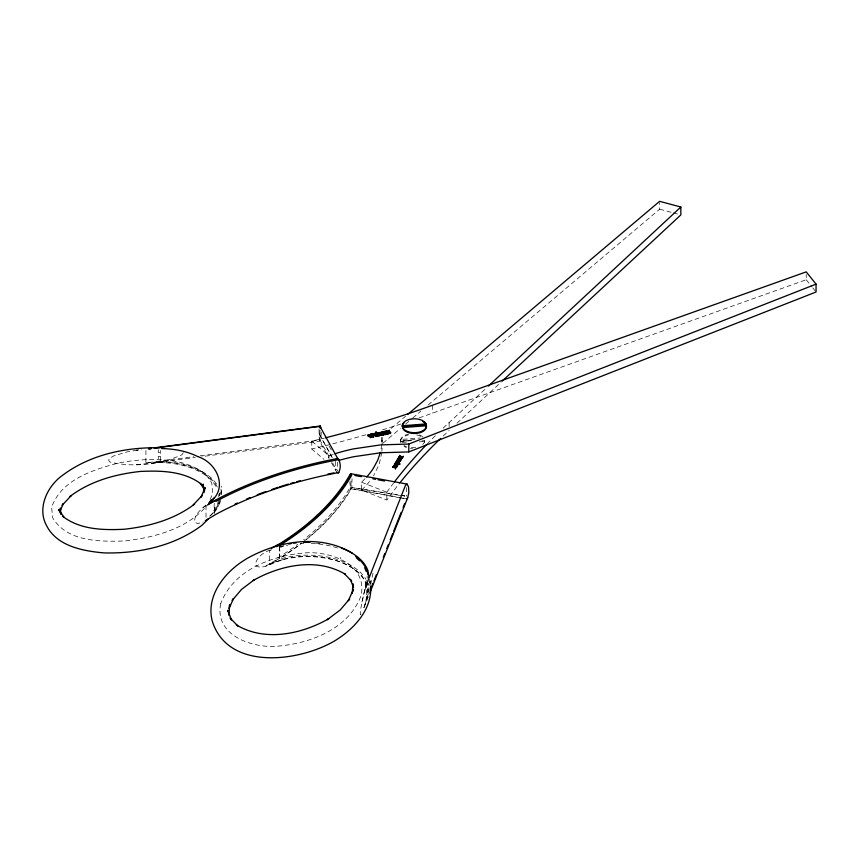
<?xml version="1.0" encoding="UTF-8"?>
<svg xmlns="http://www.w3.org/2000/svg" width="859" height="859" viewBox="0 0 859 859"><rect width="100%" height="100%" fill="white"/><g stroke="black" fill="none" stroke-linecap="round" stroke-linejoin="round"><path stroke-width="0.64" stroke-dasharray="4.29 3.22" d="M160.354 461.025L160.343 450.481M158.281 449.74L158.271 452.564L160.354 452.65M369.918 585.57L369.939 579.191M395.183 464.719C401.862 462.593 393.97 468.982 395.258 462.325L400.219 463.355L400.004 464.773L398.458 464.451L398.458 463.377A1.718 0.988 0 0 1 398.243 464.096A1.482 0.859 0 0 1 397.513 464.44L394.689 463.914A1.213 0.698 0 0 1 394.485 463.43L395.408 462.743L394.496 464.504A1.213 0.698 0 0 0 394.689 464.987L397.513 465.514A1.482 0.859 0 0 0 398.243 465.181A1.718 0.988 0 0 0 398.458 464.451M401.174 459.34C399.446 461.423 402.807 459.748 401.722 458.083C398.898 456.269 398.662 457.858 397.749 459.232A1.138 0.655 0 0 0 397.781 459.737L397.9 459.844A1.299 0.752 0 0 0 398.49 460.091L400.605 459.071C400.208 456.15 402.227 460.059 400.605 459.071M401.174 458.266L400.434 460.306M321.277 432.238L320.89 437.907L319.623 441.118L201.886 456.612M214.063 504.673L214.686 513.457M221.525 494.838L221.214 486.022M366.256 582.864L366.449 588.533L365.429 581.554L366.138 584.206M401.765 458.234L401.046 460.435M400.605 460.252C399.542 460.843 399.145 462.872 400.584 461.455C401.711 459.211 396.096 457.976 397.03 460.564C402.033 460.95 399.349 463.065 398.447 463.108L399.188 461.369L396.3 460.649L396.3 461.734C399.521 460.424 399.607 465.868 399.231 461.444M397.03 459.49C399.038 458.523 401.368 461.498 398.952 462.131M399.95 460.274L396.3 460.649M381.997 437.199L381.868 444.371L380.43 452.446M381.922 451.233L382.083 448.162M368.114 591.765L367.877 590.133M340.486 557.405L340.304 558.876M319.022 429.242L319.301 440.699L328.825 457.976M381.868 452.253L379.206 464.289L373.547 475.832M335.558 461.347L335.944 470.464M372.978 573.082L370.734 584.27M279.411 546.249L279.411 559.166A61.408 35.455 0 0 1 365.913 579.267M366.235 582.015L360.297 610.867L360.297 614.733L360.952 614.378M361.993 601.944L366.568 582.703M368.286 596.812L363.357 609.214L364.935 604.757L367.652 592.023L367.169 591.271A59.443 34.317 0 0 0 280.313 560.175L280.098 560.68C272.647 562.505 265.345 568.604 257.346 566.693L255.95 565.555L255.467 563.858C257.056 556.804 264.057 552.004 270.585 549.889M367.427 583.154A60.431 34.886 0 0 1 366.632 585.505L366.632 599.185L368.157 592.023L368.157 583.325M306.148 539.72A332.143 191.761 0 0 0 347.584 494.988L351.846 487.525L352.04 478.742M364.935 590.348L366.632 584.507M219.925 501.796L218.444 506.552L213.773 513.36L214.578 509.065L214.406 503.353M368.339 593.601L364.935 604.757M393.497 466.609L395.902 467.747L395.666 469.197L392.584 467.683L392.584 466.609L397.459 466.254A1.246 0.719 0 0 0 397.642 465.986L397.019 464.773L396.171 465.438L393.422 465.267L393.422 466.34L396.987 467.081L397.202 465.653L396.675 465.546L396.6 467.704L393.497 467.683L393.497 466.609L397.202 466.738M399.864 461.487L396.3 461.734M366.632 585.505L367.588 583.132M366.632 599.185L367.867 596.092M210.09 499.562L212.667 493.614L211.819 483.349C205.677 470.496 191.664 465.299 178.758 461.917C158.775 458.105 138.299 459.168 118.402 463.033C92.879 469.819 61.247 479.741 51.669 507.229L52.517 517.494C66.744 541.932 99.923 541.771 124.845 540.955C155.039 537.337 187.938 528.833 208.028 504.33M218.68 503.063L213.784 513.199M349.817 481.813L350.386 486.999L345.748 494.591A330.189 190.634 0 0 1 303.603 539.817M183.268 452.714L181.99 454.765C159.999 464.612 133.295 467.736 109.834 462.013L108.556 460.209L109.834 458.158L113.56 455.979L127.239 451.877L138.718 449.901M395.408 463.817L395.258 462.325M400.219 463.355L395.569 462.894L395.784 461.476L398.447 462.024M400.122 457.89L398.351 458.47L400.122 457.89C400.541 460.757 396.686 459.962 398.63 456.902L400.541 456.279L400.541 457.353L398.63 457.987L400.842 457.632L402.205 458.717L402.463 457.213L401.443 456.44L402.463 458.287M400.541 457.353L399.51 456.58L399.779 455.077L401.142 456.161L403.333 455.818L403.096 457.289L401.443 457.514M392.584 467.683L392.778 466.297M393.422 466.34L393.637 464.912M395.043 463.742L400.219 464.429M395.569 462.894L395.784 461.476M397.03 460.564L397.245 459.136M398.265 458.577L401.765 459.318M399.51 456.58L399.779 455.077M395.666 469.197L395.902 467.747M397.202 465.653L396.171 466.523L393.637 465.997M402.205 458.717L402.463 457.213M403.096 457.289L403.333 455.818M396.6 467.704L396.826 466.265M350.386 486.999L350.987 488.707L351.599 488.417M365 478.796A135.142 78.019 0 0 1 361.532 482.221L361.532 490.092L386.84 500.067L395.795 488.03A796.357 459.769 0 0 1 400.498 482.082M400.605 457.987L398.49 459.007A1.299 0.752 0 0 1 397.9 458.77L397.781 458.663A1.138 0.655 0 0 1 397.749 458.148L398.265 457.503M361.532 490.092L365 486.677A135.368 78.158 0 0 0 371.013 479.537M205.838 505.049C201.038 509.548 193.619 514.971 194.81 522.347L197.817 523.614L203.003 521.928M443.169 428.147A797.131 460.22 0 0 1 449.139 422.596L485.464 388.805M456.999 423.176L501.173 382.062M209.617 516.173L212.441 513.703L212.023 512.823A59.443 34.317 0 0 0 218.465 500.432M391.189 428.373L405.534 416.239M382.985 443.18L400.401 428.448M405.534 424.121L411.676 418.913M412.707 418.054L420.899 411.117M428.072 405.051L659.637 209.199L659.637 202.627M265.828 566.113L278.144 558.801L277.801 557.867A330.189 190.634 0 0 0 297.762 544.316M271.627 549.728A60.431 34.886 0 0 0 269.447 550.716L269.447 564.384L278.509 558.994A331.166 191.192 0 0 0 301.498 543.167M203.003 507.519L205.827 505.94M400.122 458.974L398.683 458.953L398.501 459.662M269.447 564.384C291.416 554.689 316.896 554.28 339.584 561.722C352.716 566.704 367.845 576.292 368.157 592.023M419.16 417.861A797.131 460.241 0 0 0 432.41 413.158L806.214 279.744L806.214 274.493M396.675 465.546L397.459 465.181A1.246 0.719 0 0 0 397.642 464.912M333.185 454.4L328.997 455.764L311.774 441.139L324.294 438.133M271.873 562.946L279.336 560.616M280.292 560.326L282.922 559.724M399.779 456.15L401.142 457.246L403.333 456.891M398.63 456.902L400.842 456.558L402.205 457.643M401.443 456.44L403.096 456.215M145.912 450.492L145.912 462.926L193.608 456.655M200.254 455.775L319.956 440.033L330.081 458.384M155.576 462.7L195.261 457.482M138.664 449.923L136.248 450.223L141.434 449.858M411.031 440.656L400.498 441.462L400.498 439.497L420.255 437.993M400.498 439.497L400.906 442.482L400.498 440.678L414.983 439.572M400.906 441.301L411.44 440.495M402.227 442.374L408.809 441.88M421.984 440.871L424.614 440.678L424.614 441.462A12.058 6.969 0 0 1 424.206 443.265M419.342 441.859L424.614 441.462M136.248 464.644L158.324 462.625A59.443 34.317 0 0 1 217.026 488.685M392.778 467.371L396.826 467.339M160.354 456.516L158.271 456.43L158.281 461.487L170.92 462.121A61.408 35.455 0 0 1 217.102 484.906M399.628 495.353L351.846 487.525L399.306 495.074M400.863 495.493L404.578 495.922L404.943 497.34M400.627 495.289L404.578 495.922L404.353 494.193M303.431 541.653A331.166 191.192 0 0 0 350.987 488.449L401.411 497.78M402.71 498.016L406.586 498.735M351.31 488.814L398.168 497.49M399.478 497.726L404.686 498.692M400.434 459.232L401.046 459.35M397.245 460.22L400.605 461.326M395.569 461.82L399.134 462.561M397.642 465.986L393.422 465.267M659.637 209.199L672.114 212.549M673.359 212.882L678.352 214.224M361.532 482.221L386.84 492.186L386.84 500.067M393.497 467.683L395.902 468.821M392.584 466.609L395.666 468.123M399.51 455.506L400.541 456.279M311.774 441.139L311.774 449.01L323.929 459.34M806.214 279.744L811.948 286.895M812.775 287.915L815.234 290.976M329.083 446.132L331.821 450.707M332.616 462.969L336.406 469.852M331.37 462.582L335.815 470.646M280.098 546.27L280.313 547.258A59.443 34.317 0 0 1 287.829 545.368M369.553 579.557L370.057 582.907L369.918 581.704M279.529 547.065L279.948 552.562L279.229 558.64A332.143 191.761 0 0 0 301.294 543.511M370.487 580.748L370.798 583.454M220.946 489.072L221.386 494.376M449.139 422.607L449.139 426.547M432.399 405.276L432.399 413.158M406.586 487.547L406.586 496.255M401.142 456.161L401.142 457.246M400.842 456.558L400.842 457.632M400.004 463.699L400.004 464.773M399.832 460.134L399.832 461.208M399.231 458.663L399.231 459.737M399.134 457.686L399.134 458.76M399.156 460.864L399.102 462.378M398.877 456.516L398.877 457.589M399.006 458.695L399.006 459.769M398.49 463.656L398.49 464.73M398.479 457.16L398.351 459.544M397.975 464.612L397.964 463.269L396.171 464.053L395.129 463.42L395.913 462.851L395.913 463.924M397.674 458.416L397.674 459.49M397.019 464.773L396.987 467.081M396.514 460.306L396.514 461.38M396.171 465.438L396.171 466.523M394.485 463.592L394.485 464.676M382.083 440.28L382.083 445.531M381.965 437.489L381.965 444.049M350.987 480.997L350.987 488.449M337.673 462.206L337.673 470.904M328.997 455.764L328.997 458.384M319.956 430.091L319.956 440.033M219.625 493.077L219.625 495.568M206.01 505.436L206.01 517.859M386.84 492.186A797.131 460.22 0 0 1 393.508 483.155M427.03 444.124A797.131 460.22 0 0 1 435.438 435.62M366.568 580.437A61.408 35.455 0 0 1 369.145 591.293M443.18 436.028A796.357 459.769 0 0 1 449.139 430.477M279.862 546.754A60.431 34.886 0 0 1 284.898 545.401M316.241 543.167A60.431 34.886 0 0 1 319.935 543.532M300.178 543.661A59.443 34.317 0 0 1 303.839 543.457M311.216 543.446A59.443 34.317 0 0 1 339.069 548.536M367.104 575.981A59.443 34.317 0 0 1 367.169 578.343M220.602 499.326A61.408 35.455 0 0 1 218.444 506.552M220.151 492.014A61.408 35.455 0 0 1 220.591 494.44M219.625 499.294A60.431 34.886 0 0 1 209.22 516.624M145.912 462.926A60.431 34.886 0 0 1 217.445 487.386M219.432 493.281A60.431 34.886 0 0 1 219.721 495.686M218.626 494.516A59.443 34.317 0 0 1 218.777 496.889M400.842 424.024A797.131 460.241 0 0 1 379.732 430.67M365.891 434.772A797.131 460.241 0 0 1 311.774 449.01M424.614 440.678A12.058 6.969 0 0 1 421.082 445.596M415.681 447.399A12.058 6.969 0 0 1 410.462 447.528M406.522 446.701A12.058 6.969 0 0 1 404.031 445.596M400.498 440.678A12.058 6.969 0 0 1 408.433 434.128M419.471 434.965A12.058 6.969 0 0 1 423.004 437.188M412.556 448.43A12.058 6.969 0 0 1 410.462 448.323M406.522 447.496A12.058 6.969 0 0 1 404.031 446.39M400.498 441.462A12.058 6.969 0 0 1 408.433 434.922M416.679 434.922A12.058 6.969 0 0 1 423.004 437.983M220.699 603.737C214.084 635.778 253.545 648.964 278.982 646.043C311.527 643.047 349.022 628.391 361.134 595.427C367.749 563.375 328.288 550.189 302.851 553.121C270.306 556.106 232.81 570.763 220.699 603.737M332.036 457.299L318.678 432.925L332.111 457.278"/><path stroke-width="1.29" d="M370.594 434.203L370.616 435.996L368.651 434.611L368.006 435.824L370.616 437.596L371.217 434.074L370.594 434.203L370.594 435.288L371.217 434.074M228.977 615.527L229.6 604.79L229.299 607.463M352.297 593.301L352.866 583.755L353.167 586.45M370.648 586.053C372.205 608.87 354.939 627.972 336.932 639.44L335.525 640.374C300.081 661.784 227.871 671.502 212.237 621.046C205.752 595.974 224.639 572.18 244.901 559.843L246.308 558.908C277.854 540.88 320.085 533.503 352.523 553.303M60.098 510.675L60.398 508.002L60.903 514.122M349.935 476.294L350.676 473.674L407.177 484.122L408.583 487.139L408.82 492.722L407.735 497.608L369.767 593.097M319.301 427.771L320.3 426.021L321.105 428.684M380.43 452.446L377.649 460.327L373.547 467.962A135.142 78.019 0 0 1 366.621 477.046M367.319 582.381L405.427 485.442L407.177 484.122M352.534 591.819L353.425 589.392L348.314 600.731L349.667 598.873L340.271 609.911L327.322 619.672L328.729 618.738C301.369 634.286 264.733 642.027 236.343 624.89L237.793 625.932L230.115 618.008L231.458 619.94L227.775 610.319L228.666 612.821M370.444 589.596L372.924 583.379M373.912 580.888L376.382 574.66M383.318 557.233L384.8 553.507M386.786 548.525L388.268 544.789M390.244 539.806L392.724 533.589M393.712 531.098L401.142 512.426M403.118 507.444L404.6 503.718M384.381 434.042L384.381 432.689L385.712 432.163L386.979 434.192C385.594 434.643 386.84 432.281 385.262 433.537A1.138 0.655 0 0 1 384.392 433.516L384.198 433.451A1.299 0.752 0 0 1 383.78 433.108L385.541 431.894L385.541 432.968M384.338 433.892L384.381 432.689L383.436 433.054L383.189 431.637L385.38 431.25L386.979 434.192M389.31 430.316L388.708 432.657L389.31 430.316L388.225 431.411L386.153 430.971L386.153 432.045L388.021 432.829L387.42 434.106L388.107 433.967L388.504 431.927L390.598 432.367L390.598 433.451L388.504 433M388.107 433.967L388.504 431.927M60.259 510.729L63.362 503.557L62.073 505.382L71.211 495.632L69.719 496.642C90.012 481.169 115.289 474.147 140.339 471.451C161.331 470.453 184.578 471.011 201.865 484.562M214.106 497.662L213.064 499.176M228.923 608.752L233.519 598.551L232.166 600.409L241.562 589.371L254.511 579.61L253.104 580.544C280.464 564.997 317.1 557.244 345.49 574.392L344.04 573.35L351.718 581.275L350.375 579.342L353.597 587.76M387.42 434.106L388.021 431.755L386.153 430.971M336.449 471.795L338.306 473.073C341.055 468.993 340.937 461.97 337.673 458.223L336.449 458.867M407.735 497.608L406.586 498.993M350.386 474.071L345.748 481.674A330.189 190.634 0 0 1 277.801 544.939L278.144 544.381L271.423 548.375M378.561 433.14C377.971 434.804 380.945 432.732 380.934 435.459L381.536 435.33C381.911 432.668 376.833 431.54 379.517 434.675L378.916 435.878L377.627 432.743C379.023 436.136 381.546 428.824 383.554 433.827L382.953 435.03L381.836 433.419L380.687 433.978M212.549 499.723L208.512 504.029L215.351 500.206A331.166 191.203 0 0 1 337.673 458.481L319.956 426.365L155.157 448.033M208.544 518.793L201.822 525.375C174.033 546.227 138.342 553.711 104.122 552.917C83.022 551.048 56.952 546.335 46.45 525.429C36.937 507.905 47.395 486.054 62.524 475.338C90.313 454.486 125.994 447.002 160.214 447.797M378.379 432.85L380.322 432.517M372.645 434.45C375.093 432.582 372.484 437.338 372.645 434.45L373.547 436.995L372.956 437.113L371.668 433.978L372.677 435.03M372.462 434.16L373.096 433.709A1.246 0.719 0 0 1 373.568 433.602L373.794 433.956M377.316 434.89L376.124 435.416A1.213 0.698 0 0 1 375.286 435.309L374.374 433.677A1.482 0.859 0 0 1 374.964 433.258A1.718 0.988 0 0 1 376.221 433.129L375.662 432.238L376.263 432.109L378.046 436.05C376.564 436.673 377.735 433.451 377.445 436.179M377.316 435.975L376.124 436.501A1.213 0.698 0 0 1 375.286 436.383L374.374 434.751A1.482 0.859 0 0 1 374.964 434.332M488.417 386.067L680.843 207.019L659.637 201.317L407.574 414.5M502.161 381.149L680.843 214.9L680.843 207.019M386.249 434.106L385.262 434.622A1.138 0.655 0 0 1 384.392 434.6L384.198 434.525A1.299 0.752 0 0 1 383.78 434.192L384.338 433.323M209.617 501.753L212.441 499.283M208.812 502.987C228.902 489.276 217.724 463.098 197.914 456.612M380.569 433.806C380.247 430.735 383.726 433.097 383.554 434.912M384.338 432.818C385.97 432.861 386.872 434.203 384.521 434.182M207.706 504.888L215.706 500.421L216.028 501.366A330.189 190.634 0 0 1 325.733 462.239L338.897 459.576M205.312 520.64L216.028 514.283A330.189 190.634 0 0 1 325.733 475.167L338.897 472.504M376.79 435.942L375.587 436.039M334.924 453.767A135.368 78.158 0 0 1 353.715 448.849L380.591 444.898L408.787 444.039L816.05 284.125L806.214 271.873L432.399 405.276A796.357 459.79 0 0 1 332.616 435.975L325.486 437.822M338.575 460.531A135.142 78.029 0 0 1 353.715 456.73L380.591 452.779L408.787 451.92L816.05 292.006L816.05 284.125M385.197 433.387L386.067 433.816M288.731 544.123L291.201 543.554M376.263 433.194L375.662 433.312L375.662 432.238M383.189 431.637L385.541 431.894M368.006 435.824L368.651 434.611M371.668 435.062L372.269 433.859M377.627 433.816L378.228 432.614M386.153 432.045L386.894 431.894L386.894 430.821M389.31 431.39L388.633 431.529L388.633 430.456M373.762 435.041L373.568 433.602M383.404 433.065L383.404 431.991M368.006 434.74L371.152 436.415L371.152 437.489M373.547 435.91L372.956 437.113M377.445 435.105L378.046 434.976M379.517 434.675L378.916 435.878M381.536 435.33L381.536 434.257L380.934 435.459M383.554 433.827L382.953 435.03M386.979 433.119L386.389 434.321M387.42 433.033L388.107 432.882M384.209 432.399L384.853 432.302M148.607 448.602L151.248 448.248M153.89 447.904L320.3 426.021M149.122 448.827L151.27 448.548M402.313 425.753L426.032 423.949L426.44 426.536A12.058 6.958 0 0 1 415.949 433.441A12.058 6.958 0 0 1 402.731 428.34L402.313 425.753A12.058 6.958 0 0 1 412.803 418.848A12.058 6.958 0 0 1 426.032 423.949M402.731 428.34L402.731 427.557L426.44 425.753L426.44 426.536M148.414 448.827L150.916 448.656M376.392 433.419C372.291 433.376 378.787 437.027 376.392 433.419L376.392 434.493L374.9 435.18M161.578 448.548C173.937 448.838 186.532 450.986 197.667 456.537M385.122 432.292L385.809 432.485M354.874 475.499L361.338 476.691M372.967 478.85L375.555 479.322M378.143 479.805L384.607 480.997M350.676 473.674L351.599 475.489L347.584 482.071A332.143 191.761 0 0 1 279.229 545.712M388.708 431.583L390.598 432.367M380.569 432.721L381.536 434.257M200.34 483.445L203.712 488.341M377.627 432.743L379.517 435.749M371.668 433.978L373.547 436.995M60.817 513.897L58.595 509.43L64.006 517.268L62.482 516.152C79.758 529.702 103.016 530.261 123.997 529.262C149.047 526.567 174.334 519.545 194.617 504.072L193.125 505.081L202.273 495.332L200.974 497.157L205.108 487.601L203.937 492.712L203.229 484.132L203.519 486.817M368.951 577.216L368.071 571.074A61.408 35.455 0 0 0 341.291 547.999M408.787 444.039L408.787 451.92M389.857 432.517L389.857 433.602M388.021 431.755L388.021 432.829M385.712 432.163L385.712 433.247M385.068 431.562L385.068 432.646M381.836 432.335L381.836 433.419M379.818 432.753L379.818 433.838M376.263 432.109L376.221 434.203A1.718 0.988 0 0 0 375.737 434.192M370.616 436.522L370.616 437.596M394.26 482.157A797.131 460.22 0 0 1 426.118 445.08M400.498 482.082A796.357 459.769 0 0 1 440.667 438.423M293.66 543.189A61.408 35.455 0 0 1 296.151 542.888M303.71 542.319A61.408 35.455 0 0 1 310.056 542.276M356.732 558.275A59.443 34.317 0 0 1 359.524 560.852M364.678 567.842A59.443 34.317 0 0 1 366.138 571.289M350.987 474.78A331.166 191.192 0 0 1 276.276 546.7M355.712 556.492A60.431 34.886 0 0 1 367.953 574.757M235.087 504.072A331.166 191.203 0 0 1 237.352 503.041M246.597 499.025A331.166 191.203 0 0 1 250.13 497.565M257.292 494.73A331.166 191.203 0 0 1 265.796 491.563M271.97 489.394A331.166 191.203 0 0 1 278.23 487.3M279.486 486.892A331.166 191.203 0 0 1 288.399 484.111M290.847 483.392A331.166 191.203 0 0 1 294.336 482.382M296.677 481.716A331.166 191.203 0 0 1 300.199 480.75M327.837 474.114A331.166 191.203 0 0 1 333.968 472.858M403.934 423.058A12.058 6.958 0 0 0 402.313 426.547L426.032 424.733A12.058 6.958 0 0 0 422.907 421.619M426.44 425.753A12.058 6.958 0 0 1 415.949 432.657A12.058 6.958 0 0 1 402.731 427.557"/></g></svg>
